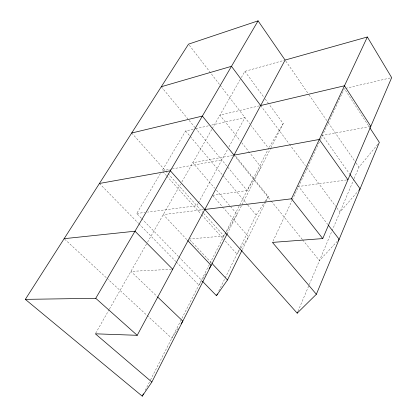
<?xml version="1.0" encoding="UTF-8"?>
<svg xmlns="http://www.w3.org/2000/svg" width="417" height="417" viewBox="0 0 417 417"><rect width="100%" height="100%" fill="white"/><g stroke="black" fill="none" stroke-linecap="round" stroke-linejoin="round"><path stroke-width="0.31" stroke-dasharray="2.08 1.56" d="M297.947 311.374L353.887 179.206M354.142 178.606L358.948 167.243L378.11 143.86M272.984 241.229L291.989 200.608M292.265 200.019L319.464 141.879M320.558 139.533L344.374 88.633L369.446 127.169M242.319 249.663L265.744 201.802M266.03 201.218L268.319 196.548L235.224 155.661M218.743 291.076L239.827 248.23M240.114 247.646L256.163 215.026L264.743 201.984M227.197 233.807L270.696 148.212M270.987 147.639L283.226 123.557L269.028 104.245M145.184 390.364L150.203 380.528M150.501 379.95L268.616 148.343L251.17 125.647M198.075 203.48L196.84 205.737L147.602 212.097M198.383 202.912L227.682 149.218M228.917 146.956L244.956 117.563L210.861 125.267M95.675 333.251L109.134 309.628M109.452 309.065L147.253 242.71M147.571 242.147L180.608 184.147M181.895 181.895L211.945 129.14M212.263 128.582L241.021 78.094M241.344 77.531L244.857 71.354L283.862 60.413M269.262 147.237L283.226 123.557M141.264 218.174L136.734 213.504L160.399 173.54M193.186 129.265L185.612 130.974L162.041 170.767L171.58 169.041M212.55 195.344L247.104 190.527L261.084 167.128L250.184 153.367M189.073 239.05L223.924 235.97L225.957 232.634M226.295 232.076L237.127 214.265L230.799 206.9M206.029 273.609L198.883 285.072L176.177 261.876M178.32 328.101L171.747 338.286L107.94 279.228M265.097 201.437L268.319 196.548M240.599 248.673L236.96 254.052L223.893 239.525M240.958 248.136L248.595 236.835L223.575 208.036M359.235 189.803L339.964 212.097L336.076 206.874M337.405 241.182L319.443 260.589L302.685 239.9M259.416 105.835L219.915 115.144L240.093 140.628M345.636 88.341L390.406 77.916M195.714 128.691L210.231 125.413M370.166 126.476L322.482 135.426L349.649 174.025M232.749 155.379L192.816 162.724L214.76 188.249M172.216 168.927L221.823 159.956M346.647 179.946L298.598 186.482L327.736 224.419M136.734 213.504L145.043 212.43M203.543 209.636L163.266 214.599L187.197 240.01M171.423 269.314L130.917 271.384L157.1 296.482M64.614 239.118L107.466 278.785M99.439 183.464L138.491 223.366M138.944 223.83L175.724 261.412M141.717 218.638L178.413 256.471M178.867 256.94L201.515 280.292M189.954 239.989L211.591 263.038M162.911 171.736L166.399 175.609M166.836 176.094L201.244 214.348M201.677 214.833L223.46 239.04M131.694 133.018L167.634 173.138M168.067 173.623L203.287 212.936M203.72 213.415L223.924 235.97M212.972 195.834L223.152 207.546M216.449 190.209L230.377 206.41M185.612 130.974L247.396 204.58M247.813 205.081L256.163 215.026M161.28 86.746L194.864 127.357M195.276 127.857L247.104 190.527M234.015 155.145L270.805 200.551M271.212 201.057L302.273 239.4M241.709 142.666L249.783 152.862M189.308 45.187L219.842 84.901M220.239 85.417L249.689 123.719M260.667 105.537L289.044 143.667M289.434 144.193L305.369 165.606M306.928 167.697L335.69 206.352M244.857 71.354L263.659 96.937M265.191 99.022L268.647 103.724M285.838 61.137L308.731 94.362M309.101 94.899L327.934 122.228M328.304 122.765L355.628 162.422M355.998 162.953L358.948 167.243"/><path stroke-width="0.63" d="M99.439 183.464L170.355 170.782L297.185 313.167L316.367 294.272L379.329 142.369L369.796 127.711M297.185 313.167L297.691 311.973M316.367 294.272L272.437 242.407L322.753 238.581L391.667 77.625L367.356 36.988L285.098 60.064L137.214 335.31L95.357 333.814L151.861 382.04L142.233 396.15L25.333 299.364L188.515 44.155L258.076 20.85L285.098 60.064M204.825 209.475L291.473 198.8L367.356 36.988M202.422 281.225L216.465 295.7L227.484 279.974L242.037 250.242M216.465 295.7L217.32 293.969M151.861 382.04L227.197 233.807M142.233 396.15L143.417 393.836M25.333 299.364L95.748 298.301L258.076 20.85M209.089 268.694L211.127 265.421L187.64 240.479M181.087 323.811L182.813 321.132L157.569 296.93M359.235 189.803L360.074 188.833L350.025 174.556M338.281 240.234L339.157 239.285L328.528 225.446M161.28 86.746L231.482 66.313L260.667 105.537L344.478 85.777L370.802 126.356M131.694 133.018L202.365 116.077L234.015 155.145L319.302 139.455L347.929 179.774M64.135 238.68L135.004 231.206L172.711 269.246M95.748 298.301L137.214 335.31M212.034 263.508L227.484 279.974M291.473 198.8L322.753 238.581"/></g></svg>
